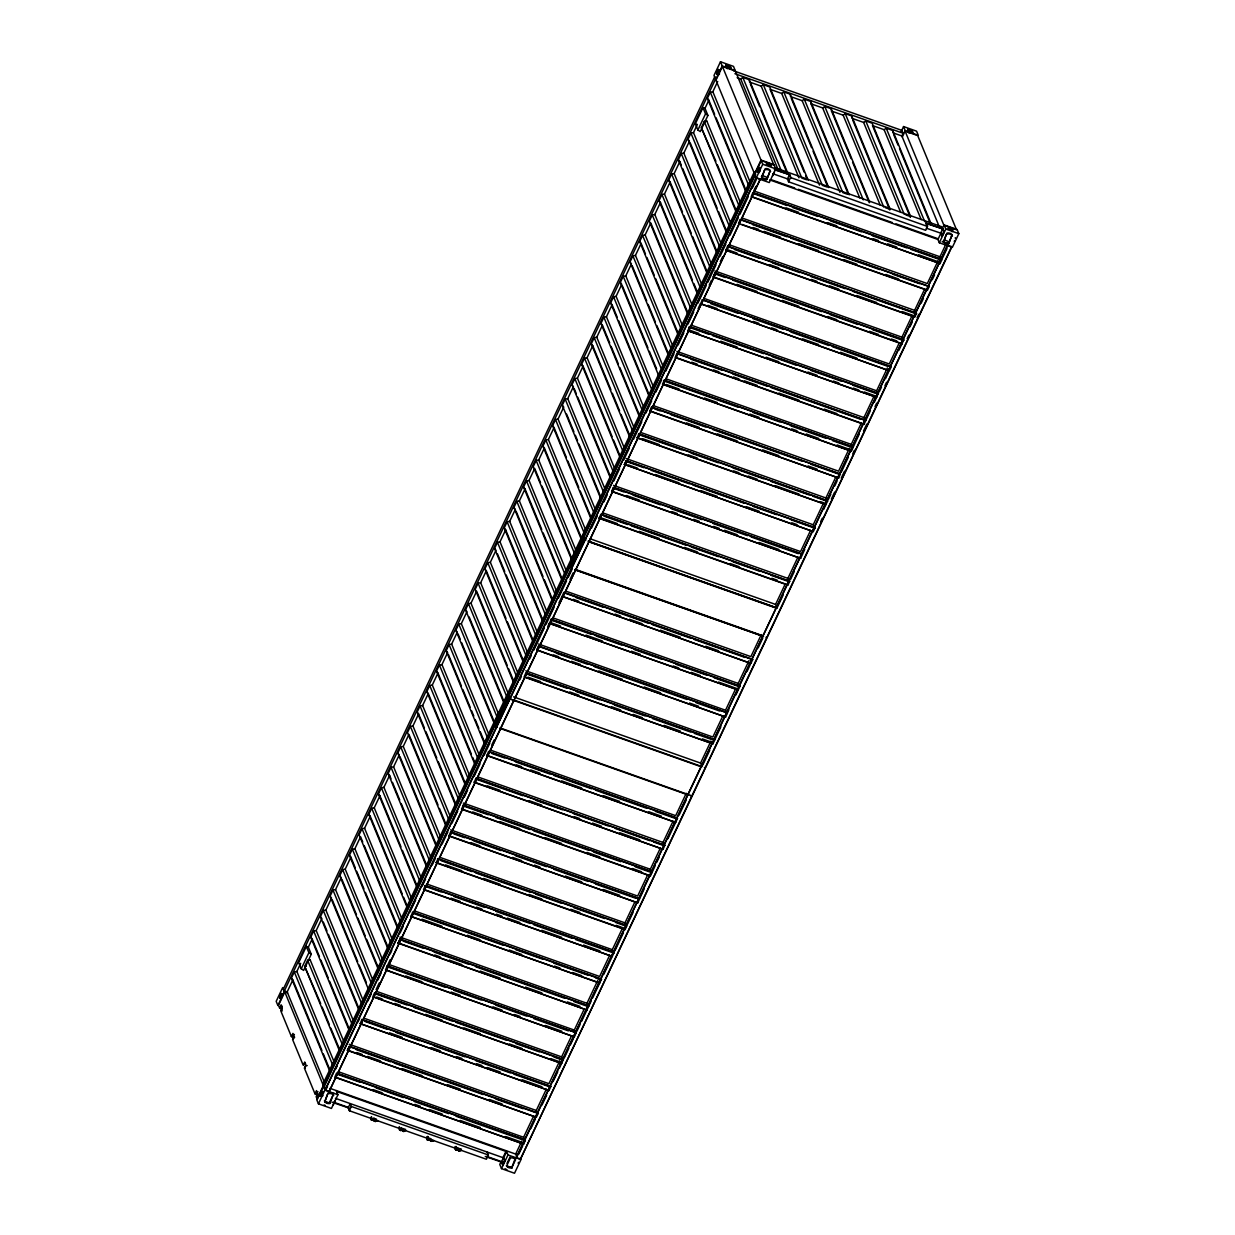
<?xml version="1.0" encoding="UTF-8"?>
<svg xmlns="http://www.w3.org/2000/svg" width="1235" height="1235" viewBox="0 0 1235 1235"><rect width="100%" height="100%" fill="white"/><g stroke="black" fill="none" stroke-linecap="round" stroke-linejoin="round"><path stroke-width="1.5" d="M372.26 1120.361L371.118 1118.2M428.113 1140.137L428.344 1139.041L428.113 1140.137L426.97 1139.457L427.696 1136.462M400.881 1127.586L400.788 1130.457L401.02 1129.377L403.15 1130.797L405.574 1130.287L402.672 1128.836L401.946 1130.365L399.26 1128.636L402.95 1130.318L401.406 1129.068M457.259 1148.843C456.456 1152.224 462.662 1149.137 461.164 1150.603M495.559 723.602L496.655 726.736L509.762 699.01L508.45 696.324M570.354 565.522L583.599 537.626L584.788 540.359L571.666 568.085L570.57 565.429M373.85 1118.015L373.016 1120.299L377.632 1121.133L375.347 1119.157L371.457 1118.632L373.418 1120.268L374.143 1118.725M371.256 1120.006L371.812 1117.135M427.109 1139.782L427.665 1136.91M281.858 1006.093L280.237 1007.05L281.348 1008.408M303.717 1064.771L305.446 1063.289M518.237 1163.37L518.438 1162.32M947.893 228.691L951.521 229.587A7.148 2.177 25.3 0 1 952.324 231.501L951.706 231.578M401.344 1129.901L401.946 1130.365M495.636 723.278L496.47 727.122L325.191 1089.98L329.205 1091.4L760.405 178.89L575.587 570.061L762.767 636.179M570.4 565.09L583.553 537.271L585.776 540.251L584.541 537.487L571.203 566.093M281.981 994.036L280.916 997.772A7.148 2.161 -70.5 0 0 281.333 998.775M323.076 1091.601A7.148 2.161 -70.5 0 0 322.767 1091.416L321.146 1094.828A7.148 2.161 -70.5 0 0 321.625 1096.541M719.372 69.7L717.828 73.822A7.148 2.161 -70.5 0 0 718.245 74.826M759.849 171.542L760.266 170.43M373.124 1119.558L371.457 1118.632L373.016 1120.299L377.632 1121.133M431.185 1140.445L431.571 1141.356L429.548 1139.874L429.934 1139.179L430.475 1140.461L431.2 1138.932C424.176 1135.721 429.579 1141.974 433.485 1140.893L433.747 1140.353M455.113 1148.396L457.413 1150.171L455.113 1148.396L457.799 1150.14L458.525 1148.596L461.427 1150.063M495.513 723.262L508.311 696.185M316.994 1094.534L314.987 1093.824L316.5 1090.613L317.673 1093.438L316.145 1096.665L317.287 1099.412L761.223 160.596L773.851 165.058L733.497 66.366L720.484 61.75L714 75.459L754.523 173.78L761.007 160.071L774.021 164.672L775.75 168.855L769.266 182.564L756.252 177.964L754.523 173.78M279.897 998.235L281.472 994.901M716.887 74.131L718.384 70.951M284.359 990.918L715.698 78.747L714.818 76.632L283.479 988.787L284.359 990.918L287.168 991.921L324.203 1081.752M284.39 991.813L277.906 1005.522L276.177 1001.338L282.661 987.63L284.39 991.813L287.601 992.955M715.729 79.642L722.213 65.934L720.484 61.75M329.868 1071.455L291.383 978.058L294.285 971.899L296.848 971.451L300.692 963.315M308.349 947.152L306.326 946.442L298.685 962.605L301.247 968.811L303.625 970.417L311.266 954.238L308.349 947.152L312.193 939.017L310.726 937.149L313.644 930.989L316.191 930.542L321.872 918.547L320.405 916.679L323.323 910.519L325.87 910.087L331.536 898.092L330.069 896.224L332.987 890.064L335.55 889.617L341.215 877.637L339.749 875.769L342.666 869.61L345.213 869.162L350.894 857.183L349.428 855.315L352.346 849.155L354.893 848.707L360.558 836.712L362.735 842.008M362.009 828.685L359.107 834.845L397.593 928.241L400.51 922.082L362.009 828.685L364.572 828.253L370.238 816.258L368.771 814.39L371.689 808.23L374.236 807.783L379.917 795.803L378.45 793.935L381.368 787.776L383.915 787.328L389.581 775.348L388.13 773.481L391.032 767.321L393.594 766.873L399.26 754.878L397.793 753.01L400.711 746.851L403.258 746.419L408.939 734.424L437.993 804.911M410.39 726.396L407.473 732.556L445.958 825.953L448.876 819.793L410.39 726.396L412.938 725.948L418.603 713.969L417.152 712.101L420.054 705.941L422.617 705.494L428.283 693.514L426.816 691.646L429.734 685.487L432.296 685.039L437.962 673.044L436.495 671.176L439.413 665.017L441.96 664.584L447.626 652.589L446.175 650.721L449.077 644.562L451.639 644.114L457.305 632.135L455.838 630.267L458.756 624.107L461.319 623.66L466.984 611.68L465.518 609.812L468.435 603.653L470.983 603.205L476.648 591.21L507.153 665.217M478.099 583.182L475.197 589.342L513.683 682.739L516.601 676.579L478.099 583.182L480.662 582.75L486.328 570.755L484.861 568.887L487.779 562.728L490.341 562.28L496.007 550.301L494.54 548.433L497.458 542.273L500.005 541.825L505.671 529.846L504.22 527.978L507.122 521.803L509.685 521.371L515.35 509.376L513.884 507.508L516.801 501.348L519.364 500.901L525.029 488.921L523.563 487.053L526.481 480.894L529.028 480.446L534.709 468.466L540.513 482.561M536.16 460.439L533.242 466.598L571.728 559.98L574.645 553.82L536.16 460.439L538.707 459.991L544.373 447.996L542.906 446.144L545.824 439.969L548.386 439.537L554.052 427.542L552.585 425.674L555.503 419.514L558.05 419.066L563.731 407.087L562.265 405.219L565.182 399.059L567.729 398.612L573.395 386.632L571.944 384.764L574.846 378.605L577.409 378.157L583.074 366.162L581.608 364.31L584.525 358.135L587.073 357.702L592.754 345.707L591.287 343.839L594.205 337.68L596.752 337.232L602.418 325.253L600.966 323.385L603.869 317.225L606.431 316.777L612.097 304.798L610.63 302.93L613.548 296.771L616.095 296.323L621.776 284.328L620.31 282.475L623.227 276.3L625.774 275.868L631.44 263.873L629.989 262.005L632.891 255.846L635.454 255.398L641.119 243.418L639.653 241.551L642.571 235.391L645.133 234.943L650.799 222.964L687.108 311.066M652.25 214.936L649.332 221.096L687.818 314.477L690.736 308.318L652.25 214.936L654.797 214.489L660.463 202.494L659.011 200.641L661.914 194.466L664.476 194.034L670.142 182.039L668.675 180.171L671.593 174.011L674.156 173.564L679.821 161.584L678.355 159.716L681.272 153.557L683.819 153.109L689.485 141.13L688.034 139.262L690.936 133.102L693.499 132.654L697.343 124.519L695.336 123.809L702.977 107.63L705 108.34L707.917 115.442L700.276 131.605L697.898 130.015L695.336 123.809M748.055 187.102L745.878 191.734L707.377 98.337L710.295 92.177L712.842 91.73L717.705 81.464M716.13 79.781L722.429 66.458L735.041 70.935M281.626 1008.733L279.619 1008.022L281.132 1004.811L282.306 1007.652L280.793 1010.863L291.414 1036.628L293.421 1037.338M287.168 991.921L292.834 979.926L291.383 978.058M705 108.34L708.844 100.205L707.377 98.337M301.247 968.811L308.889 952.648L306.326 946.442M697.898 130.015L705.54 113.836L702.977 107.63M706.821 121.061L704.274 121.509L739.117 206.029L736.199 212.188L701.356 127.668L704.274 121.509L706.821 121.061L740.213 202.061M291.414 1036.628L292.927 1033.417L294.1 1036.242L292.572 1039.469L303.192 1065.218L304.705 1062.007L305.879 1064.848L304.366 1068.059L314.987 1093.824M322.86 1084.315L754.199 172.144M325.052 1089.625L325.855 1089.918L324.388 1086.368L323.184 1085.936L316.7 1099.644L318.429 1103.828L331.443 1108.443L337.927 1094.735L336.198 1090.551M341.725 1046.369L339.548 1051L304.705 966.465L307.623 960.305L310.17 959.857L344.287 1042.633M349.953 1029.002L351.404 1025.914M359.617 1008.532L361.809 1003.916L323.323 910.519M378.975 967.622L381.152 962.991L342.666 869.61M409.449 903.155L407.272 907.787L368.771 814.39M417.677 885.788L419.128 882.701M427.341 865.318L429.533 860.702L391.032 767.321M457.83 800.867L455.638 805.482L417.152 712.101M467.494 780.412L465.317 785.028L426.816 691.646M477.173 759.957L474.981 764.573L436.495 671.176M485.386 742.575L486.852 739.487M495.065 722.12L497.257 717.489L458.756 624.107M543.431 619.816L545.623 615.2L507.122 521.803M563.515 577.362L562.064 580.45L523.563 487.053M591.812 517.527L593.263 514.455M631.965 432.62L629.773 437.236L591.287 343.839M669.2 353.858L671.392 349.243L632.891 255.846M699.689 289.407L697.497 294.023L659.011 200.641M707.902 272.024L709.353 268.937M717.581 251.57L719.758 246.938L681.272 153.557M495.775 722.954L508.527 695.923L510.75 698.902L509.53 696.139L496.501 723.062L497.273 727.4L496.47 727.122M324.388 1086.368L501.703 711.391M507.477 699.18L577.579 550.933M582.534 540.467L755.727 174.197M320.189 1096.001L321.764 1092.666M318.429 1103.828L324.913 1090.119L323.184 1085.936M509.947 698.624L571.496 568.471L570.555 565.229M584.958 539.973L762.736 164.255L722.429 66.458M325.191 1089.98L756.391 177.469M325.855 1089.918L327.491 1086.429M335.735 1069.001L337.387 1065.512M357.996 1021.947L359.632 1018.458M367.876 1001.029L371.179 994.051M377.771 980.111L381.075 973.149M390.137 953.976L391.788 950.487M400.017 933.058L403.32 926.08M409.912 912.14L415.686 899.945M422.277 886.004L425.566 879.027M432.157 865.087L435.461 858.124M442.053 844.169L447.826 831.973M451.948 823.266L457.706 811.055M464.314 797.115L467.602 790.153M474.194 776.197L479.967 764.002M484.089 755.295L489.847 743.084M519.781 679.821L521.417 676.348M529.614 658.996L531.266 655.523M533.721 650.32L544.388 627.75M546.04 624.292L554.237 606.925M558.343 598.249L566.556 580.898M568.193 577.424L572.299 568.748L571.496 568.471M591.534 528.055L597.308 515.86M603.9 501.919L607.203 494.942M613.795 481.002L619.553 468.806M623.675 460.084L629.449 447.888M633.57 439.166L641.814 421.737M645.936 413.03L651.694 400.835M655.816 392.113L661.589 379.917M665.711 371.195L673.955 353.781M678.077 345.059L683.835 332.863M687.957 324.141L693.73 311.946M697.852 303.239L706.096 285.81M707.748 282.321L715.991 264.892M720.098 256.17L725.871 243.974M729.993 235.268L738.237 217.839M739.888 214.35L748.132 196.921M752.254 188.199L756.36 179.492M376.135 989.528L379.238 982.967M387.265 966.002L390.353 959.441M491.808 744.921L494.17 739.919M538.429 645.982L727.292 712.842L538.583 646.337L536.685 650.011L725.609 717.041L728.912 709.739M547.815 626.485L549.359 623.212M558.93 602.958L562.033 596.412L750.957 663.442L752.717 659.413M570.061 579.447L573.148 572.886M613.533 487.501L611.773 491.53L800.635 558.39L804.711 549.452M624.385 464.561L626.207 460.701L815.131 527.746L813.309 531.59L624.308 464.375M698.099 308.673L700.415 303.748L889.354 370.778L891.176 366.934L702.175 299.719M709.214 285.146L711.545 280.221M720.345 261.619L722.676 256.71M753.674 191.132L755.897 186.423M336.568 1073.215L334.808 1077.229L523.671 1144.089L525.415 1140.059M347.483 1050.429L349.243 1046.4L347.483 1050.429L536.345 1117.289L538.167 1113.445L349.304 1046.585M550.764 1086.46L549.019 1090.49L360.157 1023.63L361.917 1019.601M561.616 1063.505L372.831 996.83L374.591 992.801M576.112 1032.861L574.368 1036.891L385.505 970.031L387.188 965.832L576.05 1032.676L387.327 966.187M398.179 943.231L399.939 939.202L398.179 943.231L587.042 1010.091L398.04 942.876M599.639 983.106L410.854 916.432L412.613 912.403M425.195 889.91L612.39 956.477L423.528 889.632L425.272 885.603M438.024 858.973L626.886 925.833L625.064 929.677L436.202 862.833L437.946 858.804M450.621 832.004L448.876 836.018L637.739 902.878L644.13 889.015M655.26 865.488L650.413 876.078L461.55 809.218L463.295 805.189M664.831 845.249L663.087 849.279L474.225 782.419L475.969 778.39M486.76 755.264L675.761 822.479L486.899 755.619L488.581 751.42M720.885 726.705L712.935 743.84L524.088 676.996L525.832 672.967M536.762 650.181L538.583 646.337M738.221 690.056L549.436 623.382L551.181 619.352M562.11 596.582L563.777 592.383M789.705 581.16L787.961 585.189L599.098 518.345L600.858 514.316M611.773 491.53L613.455 487.331M624.447 464.731L626.207 460.701M825.906 504.606L637.121 437.931L638.943 434.087L827.805 500.931L638.804 433.732M840.402 473.962L838.658 477.991L649.795 411.131L651.478 406.933M859.282 434.041L851.332 451.192L662.469 384.332L664.229 380.303M870.413 410.514L864.006 424.392L675.144 357.532L676.888 353.503M876.603 397.408L687.818 330.733L689.562 326.704M700.492 303.933L702.314 300.074M713.166 277.134L714.911 273.105L713.166 277.134L902.029 343.978L902.245 342.851M727.523 246.12L916.524 313.335L914.703 317.179L725.84 250.319L727.585 246.29M742.003 219.953L929.199 286.535L927.377 290.379L738.515 223.52L740.259 219.49M753.01 192.876L941.873 259.721L940.051 263.58L751.189 196.72L752.871 192.521M332.74 1093.793A4.955 4.477 -22.4 0 1 333.326 1094.488L329.93 1103.457A4.955 4.477 -22.4 0 1 324.836 1101.651L327.46 1094.287M329.205 1091.4L513.961 700.044M514.779 698.315L575.587 570.061M769.652 169.843A4.955 4.477 -22.4 0 1 770.239 170.538L766.842 179.507A4.955 4.477 -22.4 0 1 761.748 177.701L764.372 170.337M324.836 1101.651L328.217 1092.682A4.955 4.477 -22.4 0 1 331.999 1093.222M761.748 177.701L765.129 168.732A4.955 4.477 -22.4 0 1 768.911 169.272M333.867 1093.284L329.22 1103.087L324.573 1101.435L326.534 1102.515A7.148 2.177 25.3 0 1 326.982 1103.071M766.842 179.507L770.239 170.538M349.289 1110.713L351.296 1106.467L350.153 1103.704L348.147 1107.934L349.69 1110.852L348.656 1107.517L333.481 1102.145M774.561 169.365L789.752 174.752L774.376 169.751M926.528 223.319L927.67 226.082L925.663 230.312L788.563 181.792L790.554 177.547L927.084 226.329L926.049 222.995L942.922 228.969L944.142 231.918L942.135 236.147L940.591 233.245L942.598 229M349.69 1110.852L486.389 1159.248L488.396 1155.003L487.254 1152.24M371.241 1116.919L370.979 1117.474M374.128 1120.238L375.332 1120.67C376.752 1122.507 372.862 1120.948 374.375 1119.697M374.267 1121.071L376.027 1120.716L375.471 1121.504M374.622 1120.701L375.347 1119.157M374.668 1121.226L374.082 1119.404M399.353 1126.69L399.029 1127.385M399.337 1128.805L402.672 1128.836M400.649 1130.149L399.198 1129.624L400.634 1129.793M400.788 1130.457L400.109 1129.238M402.795 1131.167L403.027 1130.087L403.799 1131.522L405.574 1129.253M403.876 1129.253L403.15 1130.797L402.703 1129.732M901.118 131.697L903.557 126.557L916.571 131.172L918.3 135.356L905.286 130.74L903.557 126.557M427.094 1136.694L426.94 1137.481M938.909 225.835L901.874 135.974L903.14 133.272L901.967 130.431L733.729 70.874M902.306 137.039L905.286 130.74M430.027 1139.411L428.869 1140.059L427.31 1138.408L429.271 1140.044L429.996 1138.5M430.351 1139.751L430.521 1140.986M431.324 1141.279L431.879 1140.476M455.206 1146.466L454.881 1147.161M455.19 1148.581L458.525 1148.596M456.749 1148.859L455.653 1148.226L456.873 1149.152C457.66 1152.193 452.535 1148.179 456.425 1146.574M456.24 1150.094L455.962 1149.013L457.043 1150.387M456.641 1150.233L456.873 1149.152M461.427 1149.029L459.652 1151.298L458.88 1149.862M459.729 1149.029L459.003 1150.572L458.463 1149.276L458.293 1150.48L457.598 1149.661M927.084 226.329L926.049 222.995M500.901 1162.058L499.774 1164.451L501.503 1168.634L514.516 1173.25L521 1159.542L507.986 1154.926L506.257 1150.742L503.062 1157.488M942.382 228.475L944.08 224.878L957.094 229.478L958.823 233.662L952.339 247.37L939.326 242.77L937.597 238.587L895.992 223.844M502.475 1164.929L504.467 1160.699L503.324 1157.936L501.333 1162.166L502.877 1165.068L501.842 1161.749L486.652 1156.361M502.877 1165.068L504.868 1160.838L503.664 1157.89L506.612 1151.638L336.568 1091.431M926.312 228.182L940.916 233.214L937.967 239.466L769.714 179.909M942.922 228.969L925.864 223.381M941.734 236.008L943.741 231.779L941.641 226.7L775.21 167.775M501.503 1168.634L507.986 1154.926M939.326 242.77L945.809 229.062L944.08 224.878M506.983 1163.447L510.009 1157.041M951.429 234.187A4.955 4.477 -22.4 0 1 952.031 234.897L948.634 243.866A4.955 4.477 -22.4 0 1 943.525 242.045L946.164 234.681M943.525 242.045L946.921 233.091A4.955 4.477 -22.4 0 1 950.688 233.631M521.741 1141.202L515.659 1154.077L517.125 1157.627L516.323 1157.334L947.662 245.178L516.462 1157.689L520.475 1159.109L951.814 246.954L950.873 246.305M455.977 1116.224L524.983 1140.661L523.594 1137.281L533.628 1116.054M537.657 1113.862L536.268 1110.481L546.302 1089.255M559.748 1060.819L548.942 1083.682L363.723 1018.119M553.928 1057.036L563.006 1060.247L561.616 1056.882L571.651 1035.656M576.05 1032.676L575.68 1033.448L574.29 1030.083L584.325 1008.856M588.354 1006.649L586.965 1003.283L597.771 980.42M609.673 955.257L599.639 976.484L414.404 910.905M575.572 939.542L613.702 953.049L612.313 949.684L622.347 928.458M615.478 922.391L626.377 926.25L624.987 922.869L635.022 901.658M647.696 874.843L637.661 896.07L450.621 829.858M635.377 866.862L651.725 872.651L650.336 869.27L660.37 848.044M664.399 845.836L663.01 842.471L673.044 821.244M686.259 793.287L675.684 815.671L490.449 750.108M513.158 699.766L702.02 766.611L700.554 763.076L710.974 741.046M722.907 715.821L712.857 737.033L525.817 670.821M726.921 713.614L725.532 710.233L735.581 689.006M739.595 686.799L738.206 683.434L749.027 660.586M761.3 634.605L750.88 656.634L565.661 591.071M588.184 541.115L777.031 607.96L775.58 604.424L785.198 584.093M771.119 575.325L789.273 581.762L787.884 578.381L797.918 557.17M810.592 530.355L800.558 551.582L613.517 485.37M791.017 519.796L814.621 528.148L813.232 524.782L823.266 503.556M827.296 501.348L825.906 497.983L835.941 476.756M849.387 448.32L838.58 471.183L653.361 405.62M832.668 440.679L852.644 447.749L851.255 444.384L861.289 423.157M865.318 420.95L863.929 417.584L873.963 396.358M877.992 394.15L876.603 390.785L887.409 367.922M899.312 342.759L889.277 363.985L704.043 298.407M872.466 329.622L903.341 340.551L901.951 337.17L911.986 315.944M852.459 291.244L916.015 313.752L914.626 310.371L924.66 289.144M938.106 260.708L927.3 283.571L742.065 218.008M910.488 249.208L941.363 260.137L939.974 256.772L946.211 243.557M511.722 1167.816L515.504 1159.804A4.955 4.477 -22.4 0 0 510.395 1157.998L506.612 1166.01A4.955 4.477 -22.4 0 0 511.722 1167.816L515.103 1158.847A4.955 4.477 -22.4 0 0 513.775 1157.581M948.634 243.866L952.031 234.897M524.983 1140.661L525.354 1139.89L338.313 1073.678M563.006 1060.247L563.376 1059.476L376.335 993.264M613.702 953.049L614.057 952.278L425.21 885.418M651.725 872.651L652.08 871.879L463.233 805.019M941.363 260.137L941.718 259.365L754.678 193.154M518.746 1154.2L522.791 1145.632M530.849 1128.589L535.496 1118.756M541.964 1105.063L546.626 1095.229M553.095 1081.536L557.741 1071.702M559.301 1068.429L563.376 1059.476M564.225 1058.024L568.872 1048.191M570.416 1044.903L573.519 1038.342M576.899 1031.225L579.987 1024.664M581.546 1021.376L591.117 1001.137M592.661 997.865L601.46 979.262M603.792 974.338L614.135 952.447M614.906 950.811L623.443 932.78M627.581 924.012L633.015 912.541M656.804 862.215L659.135 857.291M667.934 838.688L677.506 818.45L488.72 751.775M679.08 815.115L686.181 800.11M702.792 764.974L709.77 750.216M735.89 694.981L739.966 686.042L551.103 619.183M747.021 671.454L750.108 664.909M758.136 647.943L762.782 638.094M777.031 607.96L783.237 594.853M790.493 579.524L794.367 571.326M823.591 509.53L827.728 500.762M828.515 499.125L830.831 494.201M834.706 486.003L837.037 481.094M841.189 472.326L848.152 457.567M874.287 402.332L878.347 393.378L689.5 326.519M879.196 391.912L881.528 387.003M885.402 378.805L888.505 372.244M898.848 350.354L903.773 339.949M909.979 326.843L912.31 321.918M921.094 303.316L923.425 298.391M932.224 279.789L934.555 274.88M942.537 257.976L946.983 248.59M820.658 521.679L822.309 518.191M831.371 499.017L834.675 492.055M841.267 478.099L844.555 471.137M852.798 453.708L854.45 450.219M863.512 431.046L866.816 424.084M875.044 406.655L876.696 403.166M884.939 385.737L886.591 382.248M907.185 338.683L908.837 335.194M917.08 317.765L918.732 314.277M520.475 1159.109L691.754 796.251L690.952 795.973M705.046 768.139L691.94 795.865L500.268 728.017M766.966 637.214L780.072 609.488M780.258 609.102L951.676 246.599M719.032 74.625L719.557 73.776M322.412 1096.34L322.937 1095.491M954.223 241.381L954.732 240.532M430.181 1139.766L433.485 1140.893M458.555 1149.507L457.351 1149.075L457.799 1150.14M737.156 77.666L740.722 78.932L742.837 77.434L749.259 79.704L787.776 173.116M749.259 79.704L749.552 82.05L761.208 86.172L763.323 84.675L769.745 86.959L808.261 180.372M804.186 172.159L770.038 89.306L781.693 93.428L783.808 91.93L790.23 94.2L828.747 187.627M790.23 94.2L790.539 96.562L802.179 100.683L804.294 99.186L810.716 101.455L849.232 194.883M810.716 101.455L811.024 103.817L822.664 107.939L824.779 106.442L831.201 108.711L869.718 202.139M831.201 108.711L831.51 111.057L843.15 115.179L845.265 113.682L851.687 115.967L890.203 209.379L885.371 207.681M851.687 115.967L851.996 118.313L863.636 122.435L865.75 120.937L872.172 123.222L910.689 216.634L905.857 214.921M910.257 217.221L872.481 125.569L884.121 129.69L886.236 128.193L892.658 130.462L931.175 223.89M282.151 1008.871L281.163 1010.06L282.367 1010.894M294.671 1037.168L293.158 1039.144M318.244 1094.364L316.731 1096.34M310.17 959.857L307.623 960.305L342.466 1044.825M766.194 163.977L769.745 165.243A7.148 2.177 25.3 0 1 770.208 165.783M306.357 966.295L304.705 966.465L320.683 1003.561M725.377 66.242L725.84 66.227A3.674 1.111 25.3 0 1 729.514 67.524L730.394 68.157M280.962 1007.328L280.16 1007.034M293.143 1037.014L292.031 1035.64L293.652 1034.683A3.103 2.81 -22.4 0 1 294.409 1034.482M316.716 1094.21L315.604 1092.836L317.225 1091.879A3.103 2.81 -22.4 0 1 317.982 1091.678M374.853 1120.84L375.718 1120.979M430.706 1140.615L431.571 1140.754M908.142 130.354L911.677 131.605M722.213 65.934L735.226 70.549M734.902 73.714L903.14 133.272M901.874 135.974L892.967 132.824L892.658 130.462M945.701 225.897L956.508 229.725L917.713 135.588L905.101 131.126L943.895 225.264M762.736 164.255L775.75 168.855M782.944 171.418L786.17 172.56M806.656 179.801L801.824 178.102L763.323 84.675M827.141 187.056L822.309 185.358L783.808 91.93M847.627 194.312L842.795 192.598L804.294 99.186M945.809 229.062L958.823 233.662M774.484 171.866L772.477 176.096M772.678 173.656L788.964 179.415M761.733 175.37L767.028 177.253M944.806 240.177L948.341 241.427M771.165 179.662L794.676 187.982M798.304 189.264L892.365 222.578M763.539 178.411L766.642 179.523M942.212 241.674L948.295 243.82M756.53 177.825L760.559 179.245M947.801 245.533L951.814 246.954M754.739 191.209L939.974 256.772M754.323 193.926L787.004 205.504M792.453 207.434L817.879 216.434M830.584 220.926L861.459 231.856M872.358 235.715L906.861 247.926M785.908 207.804L798.628 212.312M827.682 222.593L836.759 225.804M873.083 238.664L878.517 240.593M887.61 243.804L896.687 247.031M918.47 254.734L938.446 261.805M752.856 197.013L940.051 263.58M740.336 219.676L929.199 286.535M752.532 224.585L787.035 236.796M790.678 238.093L879.66 269.585M892.365 274.093L919.612 283.726M753.257 227.549L758.707 229.463M764.156 231.393L780.505 237.182M798.659 243.619L818.635 250.69M844.061 259.69L856.766 264.182M885.819 274.463L898.54 278.971M742.003 224.461L927.223 290.024M729.391 244.808L914.626 310.371M727.662 246.475L916.524 313.335M734.424 249.455L759.834 258.455M772.554 262.962L799.786 272.611M810.685 276.455L845.188 288.681M727.878 249.84L736.955 253.051M769.637 264.63L778.729 267.841M811.41 279.419L816.86 281.348M829.565 285.841L838.642 289.052M856.812 295.489L876.788 302.56M902.214 311.56L914.919 316.052M725.701 249.964L914.548 316.824M714.911 270.959L901.951 337.17M714.849 272.92L903.696 339.779M714.988 273.275L903.85 340.134M716.3 274.34L725.377 277.551M732.633 280.113L821.615 311.621M830.707 314.832L857.939 324.481M737.002 284.359L756.962 291.429M782.388 300.429L798.736 306.218M827.79 316.5L836.867 319.711M869.563 331.289L878.641 334.5M891.346 338.992L896.795 340.922M714.833 277.412L901.874 343.623M703.981 300.367L891.022 366.579M710.881 303.702L738.129 313.35M752.655 318.491L783.53 329.421M790.786 331.999L828.917 345.491M832.56 346.773L887.039 366.054M707.979 305.369L717.056 308.596M753.381 321.44L758.83 323.369M771.535 327.877L776.985 329.807M802.41 338.807L818.743 344.58M840.541 352.299L856.889 358.088M702.159 304.211L889.354 370.778M691.368 325.206L876.603 390.785M689.639 326.874L878.502 393.733M689.13 327.29L709.106 334.361M712.734 335.658L763.585 353.642M772.662 356.869L796.266 365.22M810.793 370.361L841.668 381.291M852.567 385.15L876.171 393.502M689.856 330.254L698.933 333.465M720.731 341.169L737.063 346.958M766.132 357.239L778.837 361.747M807.891 372.028L816.968 375.239M833.316 381.028L838.766 382.958M853.292 388.099L858.742 390.028M864.191 391.958L876.896 396.466M876.541 397.222L687.818 330.733M676.888 351.373L863.929 417.584M676.826 353.318L865.828 420.533L676.965 353.673M690.982 359.231L721.857 370.16M732.756 374.02L767.259 386.231M770.887 387.528L859.869 419.02M691.708 362.195L697.158 364.124M713.506 369.898L718.955 371.828M733.482 376.984L738.931 378.898M744.365 380.828L757.086 385.335M778.868 393.054L798.844 400.125M824.27 409.125L836.99 413.617M676.811 357.826L863.867 424.037M666.035 378.805L851.255 444.384M664.152 380.133L853.014 446.977M664.291 380.488L853.076 447.163M665.603 381.538L738.237 407.257M752.763 412.397L780.011 422.03M790.894 425.89L825.397 438.101M666.329 384.486L679.034 388.994M704.459 397.994L717.164 402.487M749.861 414.065L758.938 417.276M791.62 428.854L797.069 430.783M806.146 433.994L818.867 438.487M837.021 444.924L851.548 450.065M664.137 384.625L851.332 451.192M653.284 407.565L840.479 474.132L651.617 407.288M654.751 408.986L660.185 410.915M671.084 414.775L705.586 426.986M712.857 429.548L801.839 461.056M810.916 464.267L838.148 473.916M686.336 422.864L699.056 427.372M717.211 433.794L737.187 440.864M762.612 449.864L778.945 455.653M807.999 465.935L817.091 469.146M649.656 410.776L838.658 477.991M640.687 432.42L825.906 497.983M638.433 434.504L682.013 449.926M691.106 453.137L718.338 462.785M732.864 467.926L763.739 478.856M770.995 481.418L809.141 494.926M812.769 496.208L825.474 500.715M642.787 438.734L659.135 444.523M688.188 454.804L697.266 458.015M733.59 470.875L739.039 472.804M748.117 476.015L757.194 479.242M775.364 485.664L798.968 494.015M820.75 501.734L826.2 503.664M636.982 437.576L825.845 504.436M626.191 458.571L813.232 524.782M626.269 460.887L815.131 527.746M627.581 461.936L643.929 467.725M651.185 470.303L689.315 483.796M692.958 485.077L743.794 503.077M752.887 506.304L776.491 514.655M628.306 464.9L637.384 468.111M655.538 474.533L679.142 482.9M700.94 490.604L717.288 496.393M746.341 506.674L759.046 511.182M791.743 522.745L797.192 524.674M626.13 465.024L813.309 531.59M615.277 487.979L802.318 554.191M613.594 487.686L802.38 554.361M614.906 488.751L623.984 491.962M633.061 495.173L660.308 504.822M671.207 508.666L702.067 519.595M712.965 523.455L747.468 535.666M751.096 536.963L798.319 553.666M626.531 495.559L639.236 500.052M671.917 511.63L677.367 513.559M693.715 519.333L699.164 521.263M713.691 526.403L719.14 528.333M724.59 530.263L737.295 534.77M759.093 542.474L779.069 549.56M611.634 491.175L800.635 558.39M602.665 512.818L787.884 578.381M602.603 514.779L789.783 581.345L600.92 514.486M604.054 516.184L627.658 524.551M631.286 525.832L685.765 545.114M691.214 547.043L718.446 556.692M732.988 561.832L760.22 571.465M601.136 517.851L617.485 523.64M639.282 531.359L659.243 538.429M684.669 547.429L697.389 551.921M730.07 563.5L739.148 566.711M771.844 578.289L777.294 580.218M598.96 517.99L787.822 584.834M590.345 538.846L775.58 604.424M589.064 541.578L776.228 607.682M588.4 541.64L776.46 608.207M575.294 569.366L763.338 635.932M574.707 569.613L763.57 636.457M765.978 637.322L766.781 637.6L705.231 767.753L704.429 767.475M565.599 593.016L752.779 659.583L563.932 592.738M576.127 597.647L603.359 607.296M614.258 611.155L648.761 623.366M652.404 624.648L690.535 638.155M694.163 639.437L745.014 657.437M573.225 599.315L578.659 601.244M614.984 614.104L620.433 616.033M629.51 619.244L642.231 623.752M660.385 630.174L680.361 637.245M705.787 646.245L718.492 650.737M563.777 596.875L750.957 663.442M552.987 617.87L738.206 683.434M551.258 619.538L740.105 686.398M550.748 619.955L590.685 634.095M596.135 636.025L621.56 645.025M634.281 649.517L661.512 659.166M676.039 664.306L706.914 675.236M714.17 677.799L737.789 686.166M551.458 622.903L560.551 626.114M585.961 635.114L602.31 640.903M631.363 651.185L640.44 654.396M673.137 665.974L678.586 667.903M691.291 672.396L700.369 675.622M718.538 682.044L738.515 689.115M738.144 689.886L549.436 623.382M538.491 644.022L725.532 710.233M556.229 653.176L587.104 664.106M594.359 666.684L686.969 699.458M696.061 702.684L719.665 711.036M553.326 654.843L558.76 656.773M571.481 661.281L580.558 664.492M598.713 670.914L622.332 679.281M644.114 686.984L660.463 692.773M689.516 703.055L698.593 706.281M538.429 650.475L725.609 717.041M527.577 673.43L714.617 739.641M525.909 673.137L714.694 739.811M527.206 674.202L567.158 688.343M576.236 691.554L599.855 699.905M614.382 705.046L645.241 715.976M652.512 718.554L690.643 732.046M694.271 733.343L710.619 739.117M527.932 677.15L540.652 681.643M569.706 691.94L578.783 695.151M611.464 706.713L620.541 709.94M633.262 714.432L642.339 717.643M664.137 725.362L680.47 731.151M702.267 738.87L713.166 742.714M525.755 677.274L712.935 743.84M513.513 696.864L700.554 763.076M509.762 699.01L701.434 766.858M499.681 728.264L688.543 795.108M490.388 752.053L677.428 818.265M491.839 753.473L504.559 757.966M515.443 761.825L549.946 774.036M553.589 775.333L591.719 788.825M595.347 790.107L646.198 808.107M655.276 811.333L675.252 818.404M516.168 764.789L521.618 766.703M530.695 769.93L539.788 773.141M561.57 780.86L581.546 787.93M603.344 795.633L619.677 801.422M648.73 811.704L661.451 816.212M477.775 776.908L663.01 842.471M475.907 778.22L664.909 845.419L476.046 778.575M475.537 778.992L522.745 795.695M535.465 800.203L562.697 809.836M573.596 813.695L608.099 825.922M615.37 828.484L649.872 840.695M653.5 841.992L662.577 845.203M487.161 785.8L499.866 790.292M528.92 800.589L541.64 805.081M574.321 816.659L579.771 818.589M592.476 823.081L601.553 826.292M619.723 832.73L639.699 839.8M474.086 782.064L663.087 849.279M463.295 803.059L650.336 869.27M463.372 805.374L652.08 871.879M464.684 806.424L488.288 814.791M495.544 817.354L530.047 829.58M533.69 830.862L588.169 850.143M593.618 852.073L620.85 861.721M472.665 811.951L481.743 815.177M499.913 821.599L519.889 828.67M545.299 837.67L561.647 843.459M587.073 852.459L599.778 856.951M632.474 868.529L641.552 871.74M463.218 809.512L650.258 875.723M450.559 831.819L639.406 898.679M450.698 832.174L639.483 898.848M453.816 833.872L464.715 837.731M473.792 840.942L501.039 850.591M515.566 855.732L546.441 866.661M553.697 869.224L588.2 881.45M595.471 884.013L635.423 898.154M470.89 842.61L479.967 845.836M512.649 857.399L521.741 860.61M534.446 865.117L539.896 867.047M565.321 876.047L581.654 881.821M603.452 889.54L619.8 895.329M448.737 835.663L637.739 902.878M439.753 857.306L624.987 922.869M439.691 859.267L626.732 925.478M441.142 860.671L472.017 871.601M475.645 872.898L530.124 892.179M535.573 894.109L560.999 903.109M573.719 907.601L604.579 918.531M445.511 864.917L461.844 870.706M483.641 878.409L499.974 884.198M529.043 894.48L541.748 898.987M570.802 909.269L579.879 912.48M616.203 925.339L625.28 928.55M436.063 862.478L624.91 929.322M427.078 884.106L612.313 949.684M425.349 885.773L614.057 952.278M426.662 886.838L441.188 891.979M453.893 896.471L484.768 907.401M495.667 911.26L530.17 923.471M533.798 924.768L571.928 938.26M450.991 898.138L460.068 901.365M476.417 907.138L481.866 909.068M496.393 914.209L501.842 916.138M507.276 918.068L519.997 922.576M541.779 930.295L561.755 937.365M583.553 945.068L599.901 950.857M412.536 912.217L601.399 979.077M412.675 912.572L601.538 979.432M413.987 913.638L502.969 945.13M515.674 949.638L542.921 959.271M553.805 963.13L588.323 975.341M595.579 977.919L601.028 979.849M421.969 919.164L441.945 926.235M467.37 935.235L480.075 939.727M509.144 950.024L521.849 954.516M554.53 966.094L559.98 968.024M572.7 972.516L581.778 975.727M599.577 982.937L410.854 916.432M399.924 937.072L586.965 1003.283M399.862 939.032L588.725 1005.877M400.001 939.372L588.786 1006.062M403.119 941.085L423.096 948.156M433.994 952.015L468.497 964.226M475.768 966.789L564.75 998.297M573.827 1001.508L586.532 1006M434.72 954.964L440.169 956.893M449.247 960.104L461.967 964.612M480.122 971.034L500.098 978.105M525.523 987.105L541.856 992.894M567.282 1001.894L580.002 1006.386M389.071 964.52L574.29 1030.083M388.639 967.237L444.924 987.166M454.017 990.377L481.249 1000.026M495.775 1005.166L526.65 1016.096M533.906 1018.659L568.409 1030.885M405.697 975.974L422.046 981.763M451.099 992.045L460.176 995.256M492.873 1006.834L501.95 1010.045M514.655 1014.553L520.105 1016.482M545.53 1025.482L561.879 1031.256M387.188 970.324L574.368 1036.891M376.397 991.319L561.616 1056.882M374.653 992.986L563.515 1059.831M375.965 994.036L406.84 1004.966M414.096 1007.544L452.226 1021.036M455.869 1022.318L506.705 1040.318M515.798 1043.544L539.402 1051.896M376.69 997L382.14 998.914M394.845 1003.422L400.294 1005.352M425.72 1014.352L442.068 1020.141M463.851 1027.844L480.199 1033.633M509.252 1043.915L521.957 1048.422M551.011 1058.704L561.91 1062.563M374.514 997.124L561.554 1063.335M361.84 1019.431L550.702 1086.291M361.978 1019.786L550.841 1086.646M365.112 1021.484L386.895 1029.203M395.972 1032.414L419.591 1040.765M434.118 1045.906L464.977 1056.836M475.876 1060.695L510.379 1072.906M514.007 1074.203L550.331 1087.047M389.442 1032.8L402.147 1037.292M431.2 1047.573L440.277 1050.8M456.626 1056.573L462.075 1058.503M476.602 1063.644L482.051 1065.573M487.501 1067.503L500.206 1072.011M522.004 1079.714L541.98 1086.8M349.227 1044.27L536.268 1110.481M350.987 1046.879L538.028 1113.09M356.066 1049.565L390.569 1061.791M394.197 1063.073L483.178 1094.565M495.899 1099.073L523.131 1108.706M356.791 1052.529L362.241 1054.458M367.69 1056.388L380.395 1060.88M402.193 1068.599L422.154 1075.67M447.579 1084.67L460.3 1089.162M489.353 1099.459L502.058 1103.951M347.344 1050.074L536.345 1117.289M338.375 1071.718L523.594 1137.281M336.63 1073.385L525.354 1139.89M337.942 1074.45L359.74 1082.153M376.073 1087.942L403.32 1097.591M414.219 1101.45L448.722 1113.661M373.171 1089.61L382.248 1092.821M414.929 1104.399L420.379 1106.328M429.456 1109.539L442.176 1114.032M460.331 1120.469L480.307 1127.54M505.733 1136.54L522.081 1142.329M336.491 1077.522L523.671 1144.089M329.93 1088.328L516.06 1154.216M328.263 1090.767L329.066 1091.045M519.534 1158.476L520.336 1158.754M324.913 1090.119L337.927 1094.735M335.411 1098.332L503.664 1157.89M335.225 1100.786L333.218 1105.016M351.296 1106.467L488.396 1155.003M332.076 1102.253L348.486 1107.903M485.262 1156.469L501.657 1162.135M373.958 1118.339L376.536 1119.25M401.452 1128.08L404.03 1128.991M457.305 1147.84L459.883 1148.766M506.35 1165.778L512.293 1167.893M373.217 1119.79L374.421 1120.222M429.07 1139.565L430.274 1139.982M455.298 1148.967L456.502 1149.909M371.118 1119.682L372.121 1120.037M402.656 1130.859L403.799 1131.522M426.97 1139.457L427.974 1139.812M458.509 1150.634L459.652 1151.298M400.387 1130.318L401.19 1130.612M506.967 1169.761L505.007 1168.68M324.11 1104.924L325.175 1105.402M705.54 113.836L707.917 115.442M308.889 952.648L311.266 954.238M507.431 1166.272L508.774 1167.415M305.385 1068.043L304.829 1066.731L306.465 1065.774A3.103 2.81 -22.4 0 1 307.222 1065.573M701.356 127.668L715.883 161.229M912.171 132.5L911.307 131.867A3.674 1.111 25.3 0 0 907.632 130.57L907.416 131.543M940.916 233.214L942.135 236.147M893.692 134.584L898.046 145.159M899.497 148.679L930.017 222.717M886.236 128.193L924.737 221.605M884.121 129.69L921.171 219.583M865.75 120.937L904.252 214.365M863.636 122.435L900.686 212.327M852.721 120.073L889.771 209.965M845.265 113.682L883.766 207.109M843.15 115.179L880.2 205.087M831.51 111.057L851.116 158.651M852.567 162.186L869.286 202.725M824.779 106.442L863.28 199.854M822.664 107.939L859.714 197.832M811.024 103.817L847.349 191.95M802.179 100.683L839.954 192.336M791.264 98.321L811.596 147.675M813.047 151.195L827.589 186.454M781.693 93.428L819.469 185.08M805.652 175.679L807.103 179.198M761.208 86.172L798.983 177.84M789.752 174.752L790.956 177.686M790.786 178.072L789.427 174.783L787.421 179.013L788.563 181.792M750.293 83.81L759.726 106.735M761.177 110.255L786.618 171.943M742.837 77.434L781.338 170.847M740.722 78.932L778.498 170.584M712.842 91.73L750.618 183.367M710.295 92.177L748.78 185.574M708.844 100.205L714.648 114.299M716.099 117.834L746.604 191.842M717.334 164.749L736.94 212.297M693.499 132.654L730.533 222.516M690.936 133.102L729.437 226.484M690.211 142.889L717.087 208.082M718.538 211.602L726.535 230.991M688.034 139.262L726.52 232.643M683.819 153.109L721.595 244.746M679.821 161.584L681.272 165.104M682.723 168.624L716.856 251.446M678.355 159.716L716.84 253.113M674.156 173.564L711.916 265.201M671.593 174.011L710.094 267.408M670.142 182.039L682.492 212.003M683.943 215.523L691.199 233.137M692.665 236.672L707.176 271.901M668.675 180.171L707.176 273.568M664.476 194.034L702.236 285.655M661.914 194.466L700.415 287.863M660.463 202.494L692.418 280.036M693.885 283.556L697.513 292.371M654.797 214.489L692.573 306.11M645.133 234.943L682.168 324.805M642.571 235.391L681.056 328.772L678.154 334.947L639.653 241.551M641.119 243.418L645.473 253.993M646.924 257.513L654.195 275.127M655.646 278.662L678.88 335.04M635.454 255.398L672.488 345.275M632.166 265.633L646.692 300.877M648.143 304.397L655.414 322.026M656.866 325.546L668.49 353.735M629.989 262.005L668.475 355.402M625.774 275.868L662.825 365.73M623.227 276.3L660.987 367.937M622.502 286.103L647.912 347.776M649.363 351.296L656.634 368.91M620.31 282.475L658.795 375.857M616.095 296.323L653.871 387.944M613.548 296.771L652.034 390.152L649.131 396.312L610.63 302.93M612.097 304.798L617.176 317.133M618.627 320.652L649.131 394.66M606.431 316.777L644.191 408.414M603.869 317.225L642.37 410.622M602.418 325.253L609.689 342.867M611.14 346.402L618.395 364.016M619.846 367.536L639.468 415.114M600.966 323.385L639.452 416.782M596.752 337.232L634.528 428.869M594.205 337.68L632.69 431.077M592.754 345.707L610.908 389.766M612.359 393.286L619.615 410.9M621.066 414.435L629.063 433.809M587.073 357.702L624.123 447.564M584.525 358.135L623.011 451.531M583.074 366.162L612.128 436.65M613.579 440.169L620.835 457.799M581.608 364.31L620.109 457.691M577.409 378.157L614.443 468.019M574.846 378.605L613.347 471.986L610.43 478.146L571.944 384.764M574.121 388.392L576.297 393.672M577.764 397.207L610.445 476.494M567.729 398.612L605.49 490.249M565.182 399.059L603.668 492.456M566.633 414.142L573.889 431.756M575.34 435.276L577.517 440.571M578.983 444.091L600.766 496.949M562.265 405.219L600.75 498.616M558.05 419.066L595.826 510.703M555.503 419.514L593.989 512.911M554.052 427.542L566.402 457.506M567.853 461.025L578.736 487.454M580.203 490.974L591.086 517.419M552.585 425.674L591.086 519.071M548.386 439.537L586.146 531.158M545.824 439.969L584.325 533.366L581.407 539.525L542.906 446.144M544.373 447.996L581.423 537.873M538.707 459.991L576.467 551.613M541.964 486.081L572.469 560.088M529.028 480.446L566.078 570.323M526.481 480.894L564.966 574.29M525.029 488.921L541.733 529.444M543.184 532.98L562.789 580.543M519.364 500.901L556.398 590.778M516.801 501.348L555.302 594.745M516.076 511.136L542.952 576.344M544.403 579.863L552.4 599.253M513.884 507.508L552.385 600.905M509.685 521.371L546.719 611.232M505.671 529.846L542.721 619.708M504.22 527.978L542.705 621.359M500.005 541.825L537.781 633.447M497.458 542.273L535.944 635.654M497.458 553.82L504.714 571.435M506.165 574.97L533.041 640.162M494.54 548.433L533.041 641.814M490.341 562.28L528.101 653.917M487.779 562.728L526.28 656.125M486.328 570.755L505.933 618.334M507.384 621.853L523.362 660.617M484.861 568.887L523.362 662.284M480.662 582.75L518.422 674.372M508.604 668.752L512.973 679.312M470.983 603.205L508.033 693.067M468.435 603.653L506.921 697.034M469.161 616.96L504.744 703.302M465.518 609.812L504.004 703.194M461.319 623.66L499.079 715.281M458.031 633.895L460.207 639.174M461.658 642.709L468.929 660.324M470.381 663.843L494.34 721.996M455.838 630.267L494.34 723.648M451.639 644.114L488.674 733.991M449.077 644.562L487.578 737.959M448.351 654.349L461.427 686.073M462.878 689.593L470.149 707.207M471.6 710.742L473.777 716.022M475.228 719.542L478.856 728.357M480.307 731.876L484.676 742.451M446.175 650.721L484.66 744.118M441.96 664.584L479.01 754.446M439.413 665.017L477.899 758.413M437.962 673.044L471.369 754.106M472.82 757.626L474.996 762.921M432.296 685.039L470.056 776.661M429.734 685.487L468.219 778.868M428.283 693.514L465.317 783.376M422.617 705.494L460.377 797.115M420.054 705.941L458.555 799.323M418.603 713.969L424.423 728.063M425.874 731.583L436.773 758.012M438.224 761.547L456.379 805.591M412.938 725.948L449.988 815.826M439.444 808.431L446.7 826.045M549.019 1090.49L360.157 1023.63M403.258 746.419L440.308 836.28M400.711 746.851L439.197 840.248L436.295 846.407L397.793 753.01M399.986 756.638L436.295 844.755M393.594 766.873L431.355 858.495M389.581 775.348L391.032 778.868M392.483 782.388L399.754 800.018M401.205 803.537L426.631 865.21M388.13 773.481L426.615 866.862M383.915 787.328L421.691 878.949M381.368 787.776L419.854 881.157M379.917 795.803L400.974 846.901M402.425 850.421L416.951 885.665M378.45 793.935L416.936 887.317M374.236 807.783L412.011 899.42M371.689 808.23L410.174 901.627M515.103 1158.847L515.504 1159.804M370.238 816.258L402.193 893.785M403.644 897.32L407.272 906.12M364.572 828.253L402.332 919.874M364.201 845.527L396.883 924.814M354.893 848.707L391.927 938.569M352.346 849.155L390.831 942.537L387.913 948.696L349.428 855.315M350.894 857.183L355.248 867.742M356.699 871.277L363.954 888.891M365.421 892.411L388.654 948.804M345.213 869.162L382.263 959.024M341.941 879.397L356.467 914.641M357.918 918.161L365.174 935.79M366.641 939.31L378.25 967.499M339.749 875.769L378.25 969.166M335.55 889.617L372.584 979.494M332.987 890.064L370.762 981.701M332.261 899.852L357.687 961.525M359.138 965.06L366.394 982.674M330.069 896.224L368.57 989.621M428.823 1138.979L429.271 1140.044M325.87 910.087L363.63 1001.708M323.323 922.082L326.951 930.881M328.402 934.416L358.906 1008.424M320.405 916.679L358.891 1010.076M405.574 1130.287L405.312 1130.828M316.191 930.542L353.966 1022.163M313.644 930.989L352.129 1024.371M312.193 939.017L319.448 956.631M320.899 960.151L328.17 977.78M329.622 981.3L349.227 1028.879M310.726 937.149L349.227 1030.53M372.97 1119.203L373.418 1120.268M322.134 1007.081L329.39 1024.679M330.841 1028.215L338.838 1047.573M296.848 971.451L333.882 1061.328M294.285 971.899L332.786 1065.296M292.834 979.926L321.887 1050.414M323.338 1053.934L330.609 1071.563M323.585 1086.09L284.791 991.952L278.493 1005.275L279.619 1008.022M329.93 1103.457L329.544 1102.5A4.955 4.477 -22.4 0 1 324.434 1100.694M909.099 132.963A2.841 0.865 25.3 0 1 907.987 132.222M726.597 68.28A4.955 4.477 -22.4 0 1 727.446 68.681M328.618 1093.639A4.955 4.477 -22.4 0 1 333.712 1095.445M511.321 1166.859A4.955 4.477 -22.4 0 1 506.813 1165.747M759.988 167.651A7.148 2.161 -70.5 0 0 759.679 167.466L758.058 170.862A7.148 2.161 -70.5 0 0 758.861 172.792M765.53 169.689A4.955 4.477 -22.4 0 1 770.64 171.495M766.456 178.55A4.955 4.477 -22.4 0 1 761.347 176.744M955.288 237.66A7.148 2.161 -70.5 0 1 955.35 238.37M948.233 242.894A4.955 4.477 -22.4 0 1 943.139 241.087M947.322 234.048A4.955 4.477 -22.4 0 1 952.417 235.854M402.301 1129.546A1.791 1.621 -22.4 0 1 401.406 1129.469M458.154 1149.322A1.791 1.621 -22.4 0 1 457.259 1149.245M456.224 1147.979A1.791 1.621 -22.4 0 1 456.379 1147.13M456.333 1148.226A1.791 1.621 -22.4 0 1 456.163 1146.605M427.804 1138.13A1.791 1.621 -22.4 0 1 427.634 1136.509M428.02 1138.655A1.791 1.621 -22.4 0 1 427.85 1137.034M279.851 995.58L279.712 997.34A7.148 2.161 -70.5 0 0 280.129 998.359L282.043 995.148A7.148 2.161 -70.5 0 0 281.565 993.419L279.851 995.58M320.143 1093.345L320.004 1095.105A7.148 2.161 -70.5 0 0 320.729 1096.309L322.35 1092.913A7.148 2.161 -70.5 0 0 321.548 1090.999L320.143 1093.345M716.763 71.63L716.562 72.68A7.148 2.161 -70.5 0 0 717.35 74.594L718.955 71.198A7.148 2.161 -70.5 0 0 718.168 69.284L716.763 71.63M757.07 169.396L756.854 170.445A7.148 2.161 -70.5 0 0 757.657 172.36L759.201 168.238A7.148 2.161 -70.5 0 0 758.475 167.034L757.07 169.396M948.526 227.178L948.434 227.533A7.148 2.177 25.3 0 0 949.314 229.093L952.864 230.358A7.148 2.177 25.3 0 0 952.077 228.444L948.526 227.178M725.871 65.115L726.18 66.026A2.841 0.865 25.3 0 0 729.19 68.064A2.841 0.865 25.3 0 0 731.274 67.832L730.055 66.366A3.674 1.111 25.3 0 0 726.396 65.069L725.933 65.084M907.648 129.459L907.957 130.385A2.841 0.865 25.3 0 0 910.982 132.407A2.841 0.865 25.3 0 0 913.066 132.191L911.847 130.709A3.674 1.111 25.3 0 0 908.173 129.413L907.71 129.443M767.352 162.758L766.734 162.835A7.148 2.177 25.3 0 0 767.522 164.749L771.072 165.999A7.148 2.177 25.3 0 0 770.285 164.085L767.352 162.758"/></g></svg>
